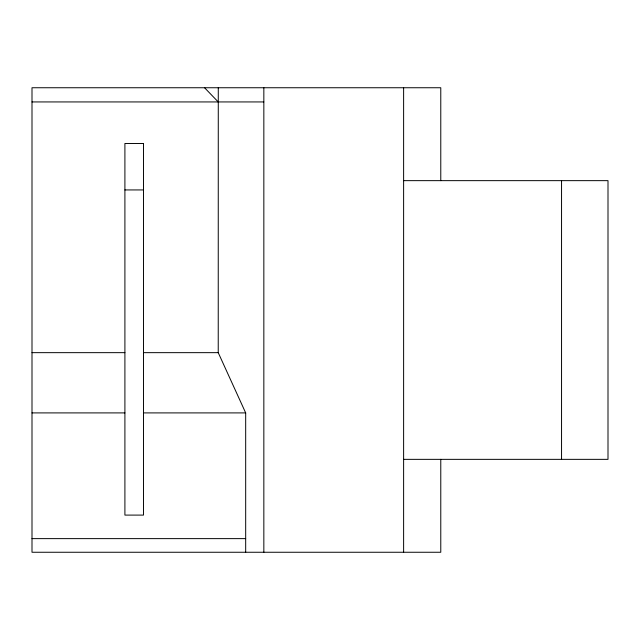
<?xml version="1.0" encoding="UTF-8"?>
<svg xmlns="http://www.w3.org/2000/svg" width="640" height="640" viewBox="0 0 640 640"><rect width="100%" height="100%" fill="white"/><g stroke="black" fill="none" stroke-linecap="round" stroke-linejoin="round"><path stroke-width="0.96" d="M245.68 552.256L245.68 412.904L218.232 352.656L218.28 87.744M263.84 552.256L263.84 87.744M32 101.936L263.784 101.936M403.616 180.648L608 180.648L608 459.352L403.616 459.352M124.904 189.936L143.48 189.936M32 352.656L124.904 352.656M143.48 352.656L218.232 352.656M32 412.904L124.904 412.904M143.48 412.904L245.68 412.904M32 538.624L245.68 538.624M204.56 87.744L218.232 101.936M561.552 180.648L561.552 459.352M440.776 180.648L440.776 87.744L32 87.744L32 552.256L440.776 552.256L440.776 459.352M403.616 87.744L403.616 552.256M143.48 143.48L124.904 143.48L124.904 515.096L143.48 515.096L143.48 143.48"/></g></svg>
